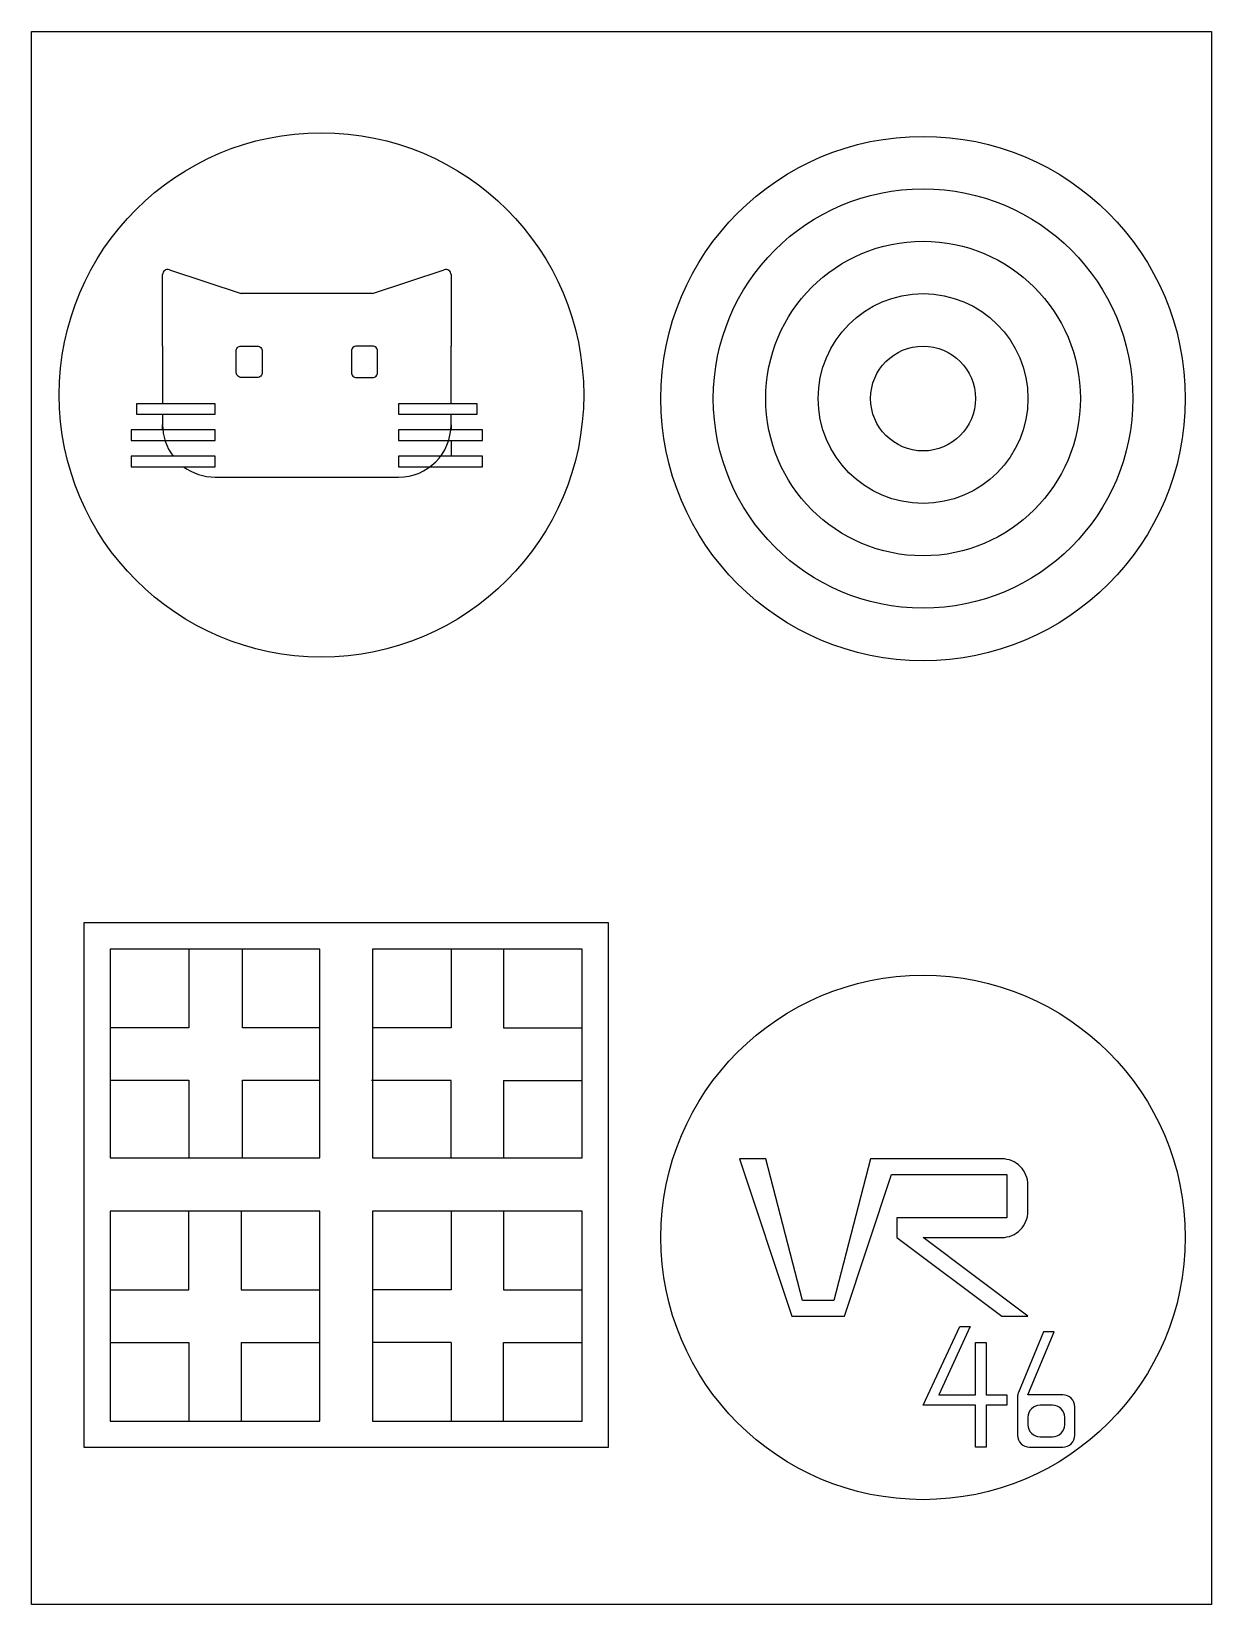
# Model space of a CAD drawing. Header units: millimetres. Extents: x -100 to 125, y -150 to 150.
import ezdxf

# ---------------------------------------------------------------- set-up
doc = ezdxf.new("R2010")
doc.units = ezdxf.units.MM
doc.layers.get('0').update_dxf_attribs({"linetype": 'CONTINUOUS'})

msp = doc.modelspace()

# ---------------------------------------------------------------- linework, layer by layer
for p, q in [((-75, 90), (-75, 103.64)), ((-73.71, 104.57), (-60, 100)), ((-35, 100), (-21.29, 104.57)), ((-20, 103.64), (-20, 90)), ((-35, 100), (-60, 100)), ((-75, 90), (-75, 79)), ((-20, 79), (-20, 90)), ((-75, 77), (-75, 74)), ((-75, 74), (-75, 75)), ((-20, 75), (-20, 77)), ((-20, 75), (-20, 74)), ((-20, 72), (-20, 69)), ((-65, 65), (-30, 65)), ((-70, -25), (-70, -40)), ((-59.78, -40), (-59.78, -25)), ((-20, -25), (-20, -27.09)), ((-10, -25), (-10, -40)), ((-20, -27.09), (-20, -40)), ((-70, -40), (-85, -40)), ((-45, -40), (-59.78, -40)), ((-20, -40), (-35, -40)), ((-10, -40), (5, -40)), ((-85, -50), (-70, -50)), ((-70, -50), (-70, -64.83)), ((-59.78, -64.83), (-59.78, -50)), ((-59.78, -50), (-45, -50)), ((-20, -50.05), (-35.18, -50.05)), ((-20, -64.83), (-20, -50.05)), ((-10, -50.05), (-10, -64.83)), ((-10, -50.05), (5, -50.05)), ((-70, -90), (-70, -75)), ((-60, -75), (-60, -90)), ((-20, -75), (-20, -90)), ((-10, -75), (-10, -90)), ((-85, -90), (-70, -90)), ((-60, -90), (-45, -90)), ((-20, -90), (-35, -90)), ((-10, -90), (5, -90)), ((-85, -100), (-70, -100)), ((-70, -100), (-70, -115)), ((-60, -100), (-60, -115)), ((-60, -100), (-45, -100)), ((-20, -100), (-35, -100)), ((-20, -100), (-20, -115)), ((-10, -115), (-10, -100)), ((-10, -100), (5, -100))]:
    msp.add_line(p, q)
for points in [[(-100, 150), (125, 150), (125, -150), (-100, -150)], [(-65, 77), (-65, 79), (-80, 79), (-80, 77)], [(-30, 79), (-30, 77), (-15, 77), (-15, 79)], [(-65, 74), (-81, 74), (-81, 72), (-65, 72)], [(-30, 74), (-30, 72), (-14, 72), (-14, 74)], [(-65, 69), (-81, 69), (-81, 67), (-65, 67)], [(-30, 69), (-30, 67), (-14, 67), (-14, 69)], [(-90, -120), (10, -120), (10, -20), (-90, -20)], [(-85, -25), (-85, -64.83), (-45, -64.83), (-45, -25)], [(-35, -25), (-35, -64.83), (5, -64.83), (5, -25)], [(-85, -75), (-85, -115), (-45, -115), (-45, -75)], [(-35, -75), (-35, -115), (5, -115), (5, -75)], [(79, -97), (73, -110), (80, -110), (80, -100), (82, -100), (82, -110), (86, -110), (86, -112), (82, -112), (82, -120), (80, -120), (80, -112), (70, -112), (77, -97)]]:
    msp.add_lwpolyline(points, close=True)
for points in [[(-61, 88), (-61, 89.02, -0.414214), (-60.02, 90), (-56.98, 90, -0.414214), (-56, 89.02), (-56, 84.98, -0.414214), (-56.98, 84), (-59.9, 84, -0.414214), (-61, 85.1)], [(-34, 84.98), (-34, 89.02, 0.414214), (-34.98, 90), (-38.02, 90, 0.414214), (-39, 89.02), (-39, 84.98, 0.414214), (-38.02, 84), (-34.98, 84, 0.414214)], [(35, -65), (45, -95), (55, -95), (64, -68), (86, -68), (86, -76.25), (65, -76.25), (65, -80), (85, -95), (90, -95), (70, -80), (85, -80, 0.414214), (90, -75), (90, -70, 0.414214), (85, -65), (65, -65), (60, -65), (53, -92), (47, -92), (40, -65)], [(92.94, -98), (88.17, -109.58, 0.09786), (88, -110.45), (88, -117.7, 0.414214), (90.3, -120), (96.63, -120, 0.414214), (98.93, -117.7), (98.93, -112.3, 0.414214), (96.63, -110), (90, -110), (95, -98)], [(90, -114.3), (90, -115.7, 0.414214), (92.3, -118), (94.7, -118, 0.414214), (97, -115.7), (97, -114.3, 0.414214), (94.7, -112), (92.3, -112, 0.414214)]]:
    msp.add_lwpolyline(points, format="xyb", close=True)
for centre, radius in [((-44.71, 80.69), 50), ((70, 80), 50), ((70, 80), 40), ((70, 80), 30), ((70, 80), 20), ((70, 80), 10), ((70, -80), 50)]:
    msp.add_circle(centre, radius)
for centre, radius, start, end in [((-74.02, 103.64), 0.98, 71.5651, 180), ((-20.98, 103.64), 0.98, 0, 108.4349), ((-65, 75), 10, 180, 216.8699), ((-30, 75), 10, -90, 0), ((-65, 75), 10, 233.1301, 270)]:
    msp.add_arc(centre, radius, start, end)

doc.saveas('drawing.dxf')
